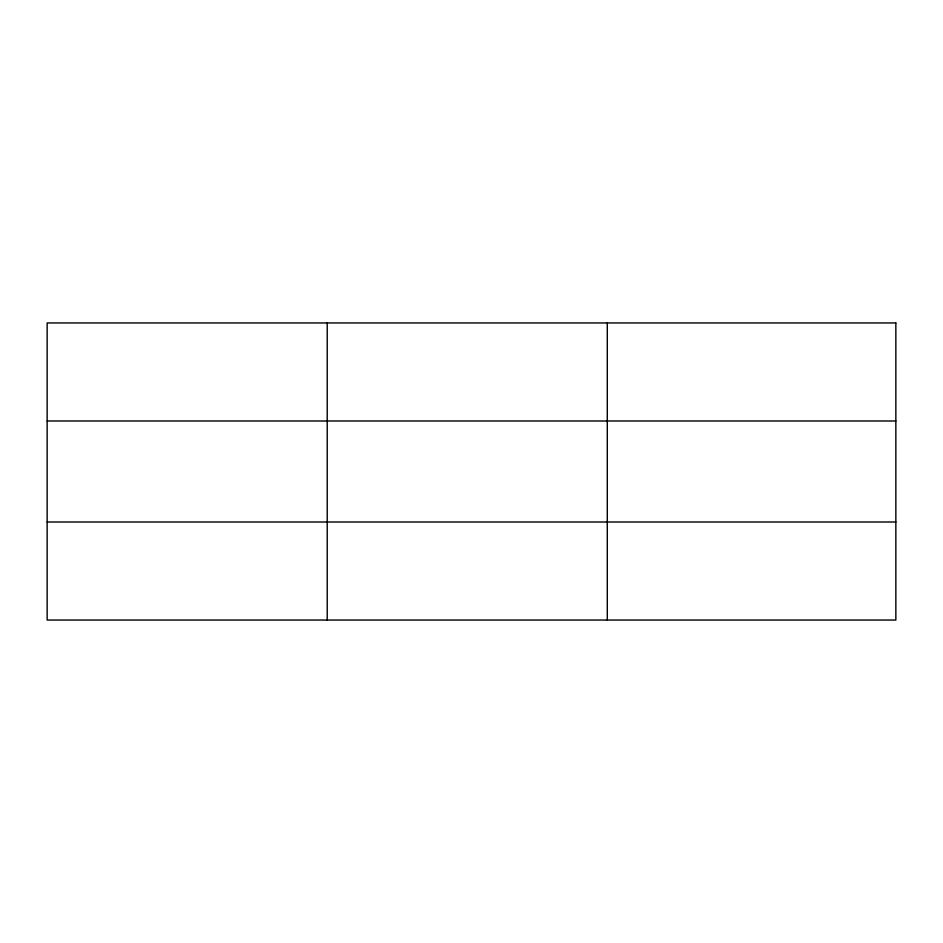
<?xml version="1.0" encoding="UTF-8"?>
<svg xmlns="http://www.w3.org/2000/svg" width="943" height="943" viewBox="0 0 943 943"><rect width="100%" height="100%" fill="white"/><g stroke="black" fill="none" stroke-linecap="round" stroke-linejoin="round"><path stroke-width="1.41" d="M327.221 620.046L327.221 322.954M607.292 620.046L607.292 322.954M47.15 420.991L895.85 420.991M47.15 522.009L895.85 522.009M895.85 322.954L895.85 620.046L47.15 620.046L47.15 322.954L895.85 322.954"/></g></svg>
